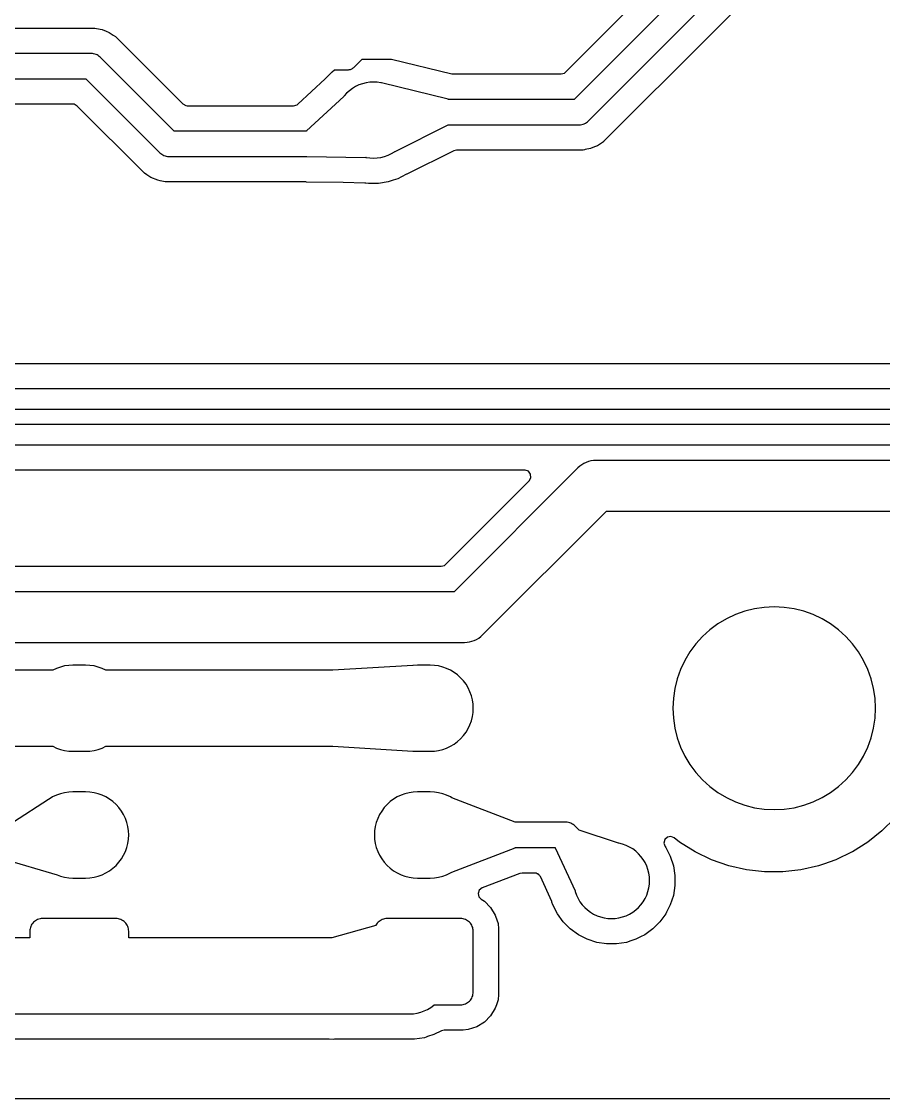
# Model space of a CAD drawing. Header units: metres. Extents: x 0.3 to 99.7, y 0.3 to 59.7.
# Drawn here: x 41.56 to 58.57, y 0.3 to 21.55 of the extents above; entities that cross this region are included whole.
import ezdxf

# ---------------------------------------------------------------- set-up
doc = ezdxf.new("R2010")
doc.units = ezdxf.units.M

msp = doc.modelspace()

# ---------------------------------------------------------------- linework, layer by layer
for points in [[(41.01, 21.421), (43.004, 21.421), (43.004, 21.421), (43.004, 21.421), (43.004, 21.421), (43.004, 21.421), (43.004, 21.421), (43.033, 21.415), (43.033, 21.415), (43.033, 21.415), (43.033, 21.415), (43.033, 21.415), (43.033, 21.415), (43.033, 21.415), (43.033, 21.415), (43.033, 21.415), (43.033, 21.415), (43.033, 21.415), (43.033, 21.415), (43.033, 21.415), (43.033, 21.415), (43.033, 21.415), (43.033, 21.415), (43.033, 21.415), (43.033, 21.415), (43.033, 21.415), (43.033, 21.415), (43.033, 21.415), (43.033, 21.415), (43.033, 21.415), (43.033, 21.415), (43.033, 21.415), (43.033, 21.415), (43.033, 21.415), (43.033, 21.415), (43.033, 21.415), (43.033, 21.415), (43.033, 21.415), (43.033, 21.415), (43.033, 21.415), (43.033, 21.415), (43.033, 21.415), (43.033, 21.415), (43.033, 21.415), (43.033, 21.415), (43.033, 21.415), (43.033, 21.415), (43.033, 21.415), (43.033, 21.415), (43.033, 21.415), (43.033, 21.415), (43.033, 21.415), (43.033, 21.415), (43.033, 21.415), (43.149, 21.392), (43.149, 21.392), (43.149, 21.392), (43.149, 21.392), (43.149, 21.392), (43.149, 21.392), (43.149, 21.392), (43.149, 21.392), (43.229, 21.359), (43.229, 21.359), (43.229, 21.359), (43.229, 21.359), (43.229, 21.359), (43.229, 21.359), (43.229, 21.359), (43.229, 21.359), (43.229, 21.359), (43.229, 21.359), (43.229, 21.359), (43.229, 21.359), (43.229, 21.359), (43.229, 21.359), (43.229, 21.359), (43.229, 21.359), (43.229, 21.359), (43.229, 21.359), (43.229, 21.359), (43.229, 21.359), (43.229, 21.359), (43.229, 21.359), (43.229, 21.359), (43.229, 21.359), (43.229, 21.359), (43.229, 21.359), (43.229, 21.359), (43.229, 21.359), (43.229, 21.359), (43.229, 21.359), (43.229, 21.359), (43.229, 21.359), (43.229, 21.359), (43.229, 21.359), (43.229, 21.359), (43.229, 21.359), (43.229, 21.359), (43.229, 21.359), (43.229, 21.359), (43.229, 21.359), (43.229, 21.359), (43.229, 21.359), (43.229, 21.359), (43.229, 21.359), (43.285, 21.335), (43.285, 21.335), (43.285, 21.335), (43.285, 21.335), (43.285, 21.335), (43.285, 21.335), (43.325, 21.309), (43.361, 21.284), (43.408, 21.253), (43.408, 21.253), (43.408, 21.253), (43.408, 21.253), (43.408, 21.253), (43.408, 21.253), (43.408, 21.253), (44.736, 19.925), (44.798, 19.892), (44.824, 19.889), (46.925, 19.889), (46.992, 19.908), (47.01, 19.922), (47.549, 20.422), (47.553, 20.426), (47.686, 20.559), (47.686, 20.559), (47.686, 20.559), (47.686, 20.559), (47.686, 20.559), (47.686, 20.559), (47.734, 20.594), (47.734, 20.594), (47.734, 20.594), (47.734, 20.594), (47.734, 20.594), (47.734, 20.594), (47.734, 20.594), (47.734, 20.594), (47.734, 20.594), (47.734, 20.594), (47.734, 20.594), (47.734, 20.594), (47.734, 20.594), (47.734, 20.594), (47.734, 20.594), (47.734, 20.594), (47.734, 20.594), (47.734, 20.594), (47.734, 20.594), (47.734, 20.594), (47.734, 20.594), (47.734, 20.594), (47.734, 20.594), (47.734, 20.594), (47.734, 20.594), (47.734, 20.594), (47.734, 20.594), (47.734, 20.594), (47.734, 20.594), (47.734, 20.594), (47.734, 20.594), (47.734, 20.594), (47.734, 20.594), (47.734, 20.594), (47.734, 20.594), (47.734, 20.594), (47.734, 20.594), (47.734, 20.594), (47.734, 20.594), (47.734, 20.594), (47.734, 20.594), (47.734, 20.594), (47.734, 20.594), (47.734, 20.594), (47.734, 20.594), (47.734, 20.594), (47.734, 20.594), (47.738, 20.597), (47.742, 20.6), (47.742, 20.6), (47.742, 20.6), (47.742, 20.6), (47.742, 20.6), (47.742, 20.6), (47.742, 20.6), (47.742, 20.6), (47.742, 20.6), (47.742, 20.6), (47.742, 20.6), (47.742, 20.6), (47.742, 20.6), (47.742, 20.6), (47.742, 20.6), (47.742, 20.6), (48.005, 20.6), (48.02, 20.601), (48.034, 20.603), (48.049, 20.606), (48.063, 20.611), (48.076, 20.618), (48.089, 20.625), (48.1, 20.634), (48.111, 20.644), (48.277, 20.81), (48.277, 20.81), (48.277, 20.81), (48.277, 20.81), (48.277, 20.81), (48.277, 20.81), (48.277, 20.81), (48.277, 20.81), (48.277, 20.81), (48.277, 20.81), (48.277, 20.81), (48.277, 20.81), (48.277, 20.81), (48.277, 20.81), (48.277, 20.81), (48.277, 20.81), (48.277, 20.81), (48.277, 20.81), (48.857, 20.81), (48.857, 20.81), (48.857, 20.81), (48.857, 20.81), (48.857, 20.81), (48.857, 20.81), (50.048, 20.518), (50.078, 20.515), (52.202, 20.515), (52.269, 20.534), (52.29, 20.551), (56.496, 24.758)], [(56.823, 24.377), (52.461, 20.014), (52.461, 20.014), (52.461, 20.014), (52.461, 20.014), (52.461, 20.014), (52.461, 20.014), (52.461, 20.014), (52.461, 20.014), (52.461, 20.014), (52.461, 20.014), (52.461, 20.014), (52.461, 20.014), (52.461, 20.014), (52.461, 20.014), (52.461, 20.014), (52.461, 20.014), (52.461, 20.014), (52.461, 20.014), (49.976, 20.014), (49.976, 20.014), (49.976, 20.014), (49.976, 20.014), (49.976, 20.014), (49.976, 20.014), (49.976, 20.014), (49.976, 20.014), (49.976, 20.014), (49.976, 20.014), (49.976, 20.014), (49.976, 20.014), (49.972, 20.016), (48.659, 20.338), (48.659, 20.338), (48.659, 20.338), (48.659, 20.338), (48.659, 20.338), (48.659, 20.338), (48.659, 20.338), (48.659, 20.338), (48.659, 20.338), (48.659, 20.338), (48.659, 20.338), (48.647, 20.341), (48.574, 20.352), (48.501, 20.355), (48.427, 20.352), (48.355, 20.341), (48.283, 20.323), (48.214, 20.298), (48.147, 20.267), (48.084, 20.229), (48.025, 20.185), (47.971, 20.136), (47.921, 20.081), (47.913, 20.07), (47.913, 20.07), (47.913, 20.07), (47.913, 20.07), (47.913, 20.07), (47.913, 20.07), (47.181, 19.392), (47.18, 19.388), (47.18, 19.388), (47.18, 19.388), (47.18, 19.388), (47.18, 19.388), (47.18, 19.388), (47.18, 19.388), (47.18, 19.388), (47.18, 19.388), (47.18, 19.388), (47.18, 19.388), (47.18, 19.388), (47.18, 19.388), (47.18, 19.388), (47.18, 19.388), (47.18, 19.388), (47.18, 19.388), (47.18, 19.388), (47.18, 19.388), (47.18, 19.388), (47.18, 19.388), (47.18, 19.388), (47.18, 19.388), (47.18, 19.388), (47.18, 19.388), (47.18, 19.388), (44.565, 19.388), (44.565, 19.388), (44.565, 19.388), (44.565, 19.388), (44.565, 19.388), (44.565, 19.388), (44.565, 19.388), (44.565, 19.388), (44.565, 19.388), (44.565, 19.388), (44.565, 19.388), (44.565, 19.388), (44.565, 19.388), (44.565, 19.388), (44.565, 19.388), (44.565, 19.388), (44.565, 19.388), (44.565, 19.388), (43.107, 20.847), (43.089, 20.863), (43.069, 20.878), (43.048, 20.891), (43.026, 20.901), (43.003, 20.909), (42.979, 20.915), (42.955, 20.919), (42.93, 20.92), (40.882, 20.92)], [(40.881, 20.42), (42.826, 20.42), (42.826, 20.42), (42.826, 20.42), (42.826, 20.42), (42.826, 20.42), (42.826, 20.42), (42.826, 20.42), (42.826, 20.42), (42.826, 20.42), (42.826, 20.42), (42.826, 20.42), (42.826, 20.42), (42.826, 20.42), (42.826, 20.42), (42.826, 20.42), (42.826, 20.42), (42.826, 20.42), (42.826, 20.42), (44.285, 18.961), (44.303, 18.945), (44.323, 18.93), (44.344, 18.918), (44.366, 18.907), (44.389, 18.899), (44.413, 18.893), (44.437, 18.889), (44.462, 18.888), (47.189, 18.888), (47.189, 18.888), (47.189, 18.888), (47.189, 18.888), (47.189, 18.888), (47.189, 18.888), (47.189, 18.888), (47.189, 18.888), (47.189, 18.888), (47.189, 18.888), (47.189, 18.888), (48.345, 18.87), (48.348, 18.871), (48.348, 18.871), (48.348, 18.871), (48.348, 18.871), (48.348, 18.871), (48.348, 18.871), (48.348, 18.871), (48.348, 18.871), (48.348, 18.871), (48.348, 18.871), (48.348, 18.871), (48.348, 18.871), (48.348, 18.871), (48.348, 18.871), (48.355, 18.87), (48.427, 18.859), (48.501, 18.855), (48.574, 18.859), (48.647, 18.87), (48.719, 18.887), (48.788, 18.912), (48.854, 18.944), (48.918, 18.982), (48.923, 18.986), (48.923, 18.986), (48.923, 18.986), (48.923, 18.986), (48.923, 18.986), (48.923, 18.986), (48.923, 18.986), (48.923, 18.986), (48.923, 18.986), (48.923, 18.986), (48.923, 18.986), (48.923, 18.986), (48.927, 18.986), (49.975, 19.511), (49.977, 19.514), (49.977, 19.514), (49.977, 19.514), (49.977, 19.514), (49.977, 19.514), (49.977, 19.514), (49.977, 19.514), (49.977, 19.514), (49.977, 19.514), (49.977, 19.514), (49.977, 19.514), (49.977, 19.514), (49.977, 19.514), (49.977, 19.514), (49.977, 19.514), (49.977, 19.514), (49.977, 19.514), (49.977, 19.514), (49.977, 19.514), (49.977, 19.514), (52.564, 19.514), (52.589, 19.515), (52.613, 19.519), (52.637, 19.525), (52.66, 19.533), (52.682, 19.544), (52.703, 19.556), (52.723, 19.571), (52.741, 19.587), (57.104, 23.95)], [(57.275, 23.413), (53.043, 19.181), (53.043, 19.181), (53.043, 19.181), (53.043, 19.181), (53.043, 19.181), (53.043, 19.181), (53.043, 19.181), (53.043, 19.181), (53.043, 19.181), (53.043, 19.181), (53.043, 19.181), (53.043, 19.181), (53.043, 19.181), (53.039, 19.179), (52.92, 19.099), (52.92, 19.099), (52.92, 19.099), (52.92, 19.099), (52.92, 19.099), (52.92, 19.099), (52.863, 19.076), (52.783, 19.043), (52.783, 19.043), (52.783, 19.043), (52.783, 19.043), (52.783, 19.043), (52.783, 19.043), (52.681, 19.022), (52.663, 19.019), (52.638, 19.014), (52.638, 19.014), (52.638, 19.014), (52.638, 19.014), (52.638, 19.014), (52.638, 19.014), (50.14, 19.014), (50.084, 19.001), (49.162, 18.539), (49.16, 18.538), (49.16, 18.538), (49.16, 18.538), (49.16, 18.538), (49.156, 18.536), (49.156, 18.536), (49.156, 18.536), (49.156, 18.536), (49.156, 18.536), (49.156, 18.536), (49.156, 18.536), (49.054, 18.484), (48.981, 18.446), (48.981, 18.446), (48.981, 18.446), (48.981, 18.446), (48.981, 18.446), (48.981, 18.446), (48.981, 18.446), (48.981, 18.446), (48.981, 18.446), (48.981, 18.446), (48.981, 18.446), (48.981, 18.446), (48.981, 18.446), (48.981, 18.446), (48.981, 18.446), (48.981, 18.446), (48.981, 18.446), (48.981, 18.446), (48.981, 18.446), (48.981, 18.446), (48.981, 18.446), (48.889, 18.417), (48.794, 18.385), (48.794, 18.385), (48.794, 18.385), (48.794, 18.385), (48.794, 18.385), (48.794, 18.385), (48.599, 18.355), (48.599, 18.355), (48.599, 18.355), (48.599, 18.355), (48.599, 18.355), (48.599, 18.355), (48.402, 18.355), (48.402, 18.355), (48.402, 18.355), (48.402, 18.355), (48.402, 18.355), (48.402, 18.355), (48.351, 18.363), (48.333, 18.364), (47.9, 18.371), (47.181, 18.383), (47.181, 18.383), (47.181, 18.383), (47.181, 18.383), (47.181, 18.383), (47.181, 18.383), (47.181, 18.383), (47.181, 18.383), (47.181, 18.383), (47.163, 18.384), (47.131, 18.386), (47.131, 18.386), (47.131, 18.386), (47.131, 18.386), (47.131, 18.386), (47.131, 18.386), (47.131, 18.386), (47.131, 18.386), (47.131, 18.386), (47.13, 18.386), (47.11, 18.388), (44.388, 18.388), (44.388, 18.388), (44.388, 18.388), (44.388, 18.388), (44.388, 18.388), (44.388, 18.388), (44.29, 18.407), (44.243, 18.417), (44.243, 18.417), (44.243, 18.417), (44.243, 18.417), (44.243, 18.417), (44.243, 18.417), (44.106, 18.473), (44.106, 18.473), (44.106, 18.473), (44.106, 18.473), (44.106, 18.473), (44.106, 18.473), (44.029, 18.525), (43.983, 18.555), (43.983, 18.555), (43.983, 18.555), (43.983, 18.555), (43.983, 18.555), (43.983, 18.555), (42.655, 19.883), (42.594, 19.917), (42.568, 19.919), (41.341, 19.919)], [(31.546, 14.801), (70.558, 14.801)], [(70.817, 14.3), (31.14, 14.3)], [(31.057, 13.9), (70.9, 13.9)], [(71.217, 13.6), (34.996, 13.6)], [(35.078, 13.2), (71.3, 13.2)], [(68.6, 12.89), (52.89, 12.89), (52.841, 12.888), (52.792, 12.881), (52.745, 12.869), (52.699, 12.852), (52.654, 12.831), (52.612, 12.806), (52.573, 12.777), (52.536, 12.744), (50.093, 10.3), (50.093, 10.3), (50.093, 10.3), (50.093, 10.3), (50.093, 10.3), (50.093, 10.3), (50.093, 10.3), (50.093, 10.3), (50.093, 10.3), (50.093, 10.3), (50.093, 10.3), (50.093, 10.3), (50.093, 10.3), (50.093, 10.3), (50.093, 10.3), (50.093, 10.3), (50.093, 10.3), (50.093, 10.3), (17.758, 10.3)], [(36.483, 10.801), (49.834, 10.801), (49.901, 10.82), (49.922, 10.837), (51.573, 12.488), (51.606, 12.549), (51.601, 12.619), (51.56, 12.675), (51.494, 12.699), (51.485, 12.699), (35.356, 12.699)], [(17.55, 9.3), (50.3, 9.3), (50.349, 9.302), (50.398, 9.309), (50.445, 9.321), (50.491, 9.338), (50.536, 9.359), (50.578, 9.384), (50.617, 9.413), (50.654, 9.446), (53.097, 11.89), (53.097, 11.89), (53.097, 11.89), (53.097, 11.89), (53.097, 11.89), (53.097, 11.89), (53.097, 11.89), (53.097, 11.89), (53.097, 11.89), (53.097, 11.89), (53.097, 11.89), (53.097, 11.89), (53.097, 11.89), (53.097, 11.89), (53.097, 11.89), (53.097, 11.89), (53.097, 11.89), (53.097, 11.89), (67.382, 11.89)], [(54.41, 8), (54.42, 7.804), (54.448, 7.61), (54.496, 7.419), (54.562, 7.235), (54.646, 7.057), (54.747, 6.889), (54.864, 6.731), (54.996, 6.586), (55.141, 6.454), (55.299, 6.337), (55.467, 6.236), (55.645, 6.152), (55.829, 6.086), (56.02, 6.038), (56.214, 6.01), (56.41, 6), (56.606, 6.01), (56.8, 6.038), (56.991, 6.086), (57.175, 6.152), (57.353, 6.236), (57.521, 6.337), (57.679, 6.454), (57.824, 6.586), (57.956, 6.731), (58.073, 6.889), (58.174, 7.057), (58.258, 7.235), (58.324, 7.419), (58.372, 7.61), (58.4, 7.804), (58.41, 8), (58.4, 8.196), (58.372, 8.39), (58.324, 8.581), (58.258, 8.765), (58.174, 8.943), (58.073, 9.111), (57.956, 9.269), (57.824, 9.414), (57.679, 9.546), (57.521, 9.663), (57.353, 9.764), (57.175, 9.848), (56.991, 9.914), (56.8, 9.962), (56.606, 9.99), (56.41, 10), (56.214, 9.99), (56.02, 9.962), (55.829, 9.914), (55.645, 9.848), (55.467, 9.764), (55.299, 9.663), (55.141, 9.546), (54.996, 9.414), (54.864, 9.269), (54.747, 9.111), (54.646, 8.943), (54.562, 8.765), (54.496, 8.581), (54.448, 8.39), (54.42, 8.196), (54.41, 8)], [(49.62, 7.15), (49.703, 7.154), (49.786, 7.166), (49.867, 7.187), (49.945, 7.215), (50.021, 7.25), (50.092, 7.293), (50.159, 7.343), (50.221, 7.399), (50.277, 7.461), (50.327, 7.528), (50.37, 7.599), (50.405, 7.675), (50.433, 7.753), (50.454, 7.834), (50.466, 7.917), (50.47, 8), (50.466, 8.083), (50.454, 8.166), (50.433, 8.247), (50.405, 8.325), (50.37, 8.401), (50.327, 8.472), (50.277, 8.539), (50.221, 8.601), (50.159, 8.657), (50.092, 8.707), (50.021, 8.75), (49.945, 8.785), (49.867, 8.813), (49.786, 8.834), (49.703, 8.846), (49.62, 8.85), (49.37, 8.85), (49.287, 8.846), (49.277, 8.844), (49.277, 8.844), (49.277, 8.844), (49.277, 8.844), (47.697, 8.751), (47.697, 8.75), (47.697, 8.75), (47.697, 8.75), (47.697, 8.75), (47.697, 8.75), (47.697, 8.75), (47.697, 8.75), (47.697, 8.75), (47.697, 8.75), (47.697, 8.75), (47.697, 8.75), (47.697, 8.75), (43.219, 8.75), (43.219, 8.75), (43.219, 8.75), (43.219, 8.75), (43.219, 8.75), (43.219, 8.75), (43.219, 8.75), (43.219, 8.75), (43.219, 8.75), (43.219, 8.75), (43.145, 8.785), (43.067, 8.813), (42.986, 8.834), (42.903, 8.846), (42.82, 8.85), (42.57, 8.85), (42.487, 8.846), (42.404, 8.834), (42.323, 8.813), (42.245, 8.785), (42.171, 8.75), (42.171, 8.75), (42.171, 8.75), (42.171, 8.75), (42.171, 8.75), (42.171, 8.75), (42.171, 8.75), (42.171, 8.75), (42.171, 8.75), (42.171, 8.75), (35.123, 8.75)], [(35.123, 7.25), (42.171, 7.25), (42.171, 7.25), (42.171, 7.25), (42.171, 7.25), (42.171, 7.25), (42.171, 7.25), (42.171, 7.25), (42.171, 7.25), (42.171, 7.25), (42.171, 7.25), (42.245, 7.215), (42.323, 7.187), (42.404, 7.166), (42.487, 7.154), (42.57, 7.15), (42.82, 7.15), (42.903, 7.154), (42.986, 7.166), (43.067, 7.187), (43.145, 7.215), (43.219, 7.25), (43.219, 7.25), (43.219, 7.25), (43.219, 7.25), (43.219, 7.25), (43.219, 7.25), (43.219, 7.25), (43.219, 7.25), (43.219, 7.25), (43.219, 7.25), (47.697, 7.25), (47.697, 7.25), (47.697, 7.25), (47.697, 7.25), (47.697, 7.25), (47.697, 7.25), (47.697, 7.25), (47.697, 7.25), (47.697, 7.25), (47.697, 7.25), (47.697, 7.249), (49.277, 7.156), (49.277, 7.156), (49.277, 7.156), (49.277, 7.156), (49.287, 7.154), (49.37, 7.15), (49.62, 7.15)], [(42.82, 4.65), (42.903, 4.654), (42.986, 4.666), (43.067, 4.687), (43.145, 4.715), (43.221, 4.75), (43.292, 4.793), (43.359, 4.843), (43.421, 4.899), (43.477, 4.961), (43.527, 5.028), (43.57, 5.099), (43.605, 5.175), (43.633, 5.253), (43.654, 5.334), (43.666, 5.417), (43.67, 5.5), (43.666, 5.583), (43.654, 5.666), (43.633, 5.747), (43.605, 5.825), (43.57, 5.901), (43.527, 5.972), (43.477, 6.039), (43.421, 6.101), (43.359, 6.157), (43.292, 6.207), (43.221, 6.25), (43.145, 6.285), (43.067, 6.313), (42.986, 6.334), (42.903, 6.346), (42.82, 6.35), (42.57, 6.35), (42.487, 6.346), (42.404, 6.334), (42.323, 6.313), (42.245, 6.285), (42.169, 6.25), (42.098, 6.207), (42.091, 6.202), (42.091, 6.202), (42.091, 6.202), (42.091, 6.202), (42.091, 6.202), (42.091, 6.202), (42.091, 6.202), (42.091, 6.202), (42.091, 6.202), (42.091, 6.202), (42.089, 6.201), (41.394, 5.75)], [(53.339, 5.337), (53.339, 5.337), (53.339, 5.337), (53.339, 5.337), (53.339, 5.337), (53.339, 5.337), (53.339, 5.337), (53.339, 5.337), (53.339, 5.337), (53.339, 5.337), (53.339, 5.337), (53.339, 5.337), (53.336, 5.339), (52.559, 5.595), (52.559, 5.595), (52.559, 5.595), (52.559, 5.595), (52.559, 5.595), (52.559, 5.595), (52.559, 5.595), (52.559, 5.595), (52.559, 5.595), (52.559, 5.595), (52.559, 5.595), (52.559, 5.595), (52.477, 5.677), (52.459, 5.693), (52.439, 5.708), (52.418, 5.721), (52.396, 5.731), (52.373, 5.739), (52.349, 5.745), (52.325, 5.749), (52.3, 5.75), (51.3, 5.75), (51.3, 5.75), (51.3, 5.75), (51.3, 5.75), (51.3, 5.75), (51.3, 5.75), (51.3, 5.75), (51.3, 5.75), (51.3, 5.75), (51.3, 5.75), (51.3, 5.75), (51.3, 5.75), (51.3, 5.75), (51.3, 5.75), (51.3, 5.75), (51.3, 5.75), (51.3, 5.75), (51.3, 5.75), (51.3, 5.75), (51.3, 5.75), (51.3, 5.75), (51.3, 5.75), (51.3, 5.75), (51.3, 5.75), (51.3, 5.75), (51.3, 5.75), (51.3, 5.75), (51.296, 5.753), (50.05, 6.232), (50.05, 6.232), (50.05, 6.232), (50.05, 6.232), (50.05, 6.232), (50.05, 6.232), (50.021, 6.25), (49.945, 6.285), (49.867, 6.313), (49.786, 6.334), (49.703, 6.346), (49.62, 6.35), (49.37, 6.35), (49.287, 6.346), (49.204, 6.334), (49.123, 6.313), (49.045, 6.285), (48.969, 6.25), (48.898, 6.207), (48.831, 6.157), (48.769, 6.101), (48.713, 6.039), (48.663, 5.972), (48.62, 5.901), (48.585, 5.825), (48.557, 5.747), (48.536, 5.666), (48.524, 5.583), (48.52, 5.5), (48.524, 5.417), (48.536, 5.334), (48.557, 5.253), (48.585, 5.175), (48.62, 5.099), (48.663, 5.028), (48.713, 4.961), (48.769, 4.899), (48.831, 4.843), (48.898, 4.793), (48.969, 4.75), (49.045, 4.715), (49.123, 4.687), (49.204, 4.666), (49.287, 4.654), (49.37, 4.65), (49.62, 4.65), (49.703, 4.654), (49.786, 4.666), (49.867, 4.687), (49.945, 4.715), (50.021, 4.75), (50.05, 4.768), (50.05, 4.768), (50.05, 4.768), (50.05, 4.768), (50.05, 4.768), (50.05, 4.768), (51.296, 5.247), (51.299, 5.25), (51.299, 5.25), (51.299, 5.25), (51.299, 5.25), (51.299, 5.25), (51.299, 5.25), (51.299, 5.25), (51.299, 5.25), (51.299, 5.25), (51.299, 5.25), (51.299, 5.25), (51.299, 5.25), (51.299, 5.25), (51.299, 5.25), (51.299, 5.25), (51.299, 5.25), (51.299, 5.25), (51.299, 5.25), (52.088, 5.25), (52.088, 5.25), (52.088, 5.25), (52.088, 5.25), (52.088, 5.25), (52.088, 5.25), (52.088, 5.25), (52.088, 5.25), (52.088, 5.25), (52.088, 5.25), (52.088, 5.25), (52.088, 5.25), (52.088, 5.25), (52.088, 5.25), (52.088, 5.25), (52.088, 5.25), (52.088, 5.25), (52.088, 5.25), (52.088, 5.25), (52.088, 5.25), (52.088, 5.25), (52.088, 5.25), (52.088, 5.25), (52.088, 5.25), (52.088, 5.25), (52.088, 5.25), (52.088, 5.25), (52.088, 5.25), (52.088, 5.25), (52.088, 5.25), (52.088, 5.248), (52.479, 4.396), (52.479, 4.396), (52.479, 4.396), (52.479, 4.396), (52.479, 4.396), (52.479, 4.396), (52.482, 4.382), (52.507, 4.313), (52.539, 4.246), (52.576, 4.183), (52.62, 4.124), (52.67, 4.07), (52.724, 4.02), (52.783, 3.976), (52.846, 3.939), (52.913, 3.907), (52.982, 3.882), (53.054, 3.864), (53.126, 3.854), (53.2, 3.85), (53.274, 3.854), (53.346, 3.864), (53.418, 3.882), (53.487, 3.907), (53.554, 3.939), (53.617, 3.976), (53.676, 4.02), (53.73, 4.07), (53.78, 4.124), (53.824, 4.183), (53.861, 4.246), (53.893, 4.313), (53.918, 4.382), (53.936, 4.454), (53.946, 4.526), (53.95, 4.6), (53.946, 4.674), (53.936, 4.746), (53.918, 4.818), (53.893, 4.887), (53.861, 4.954), (53.824, 5.017), (53.78, 5.076), (53.73, 5.13), (53.676, 5.18), (53.617, 5.224), (53.554, 5.261), (53.487, 5.293), (53.418, 5.318), (53.346, 5.336), (53.339, 5.337)], [(58.79, 5.834), (58.535, 5.58), (58.535, 5.58), (58.535, 5.58), (58.535, 5.58), (58.254, 5.355), (58.254, 5.355), (58.254, 5.355), (58.254, 5.355), (58.254, 5.355), (58.254, 5.355), (58.254, 5.355), (58.254, 5.355), (58.254, 5.355), (58.254, 5.355), (58.254, 5.355), (58.254, 5.355), (58.254, 5.355), (58.254, 5.355), (58.254, 5.355), (58.254, 5.355), (58.254, 5.355), (57.953, 5.166), (57.95, 5.164), (57.95, 5.164), (57.95, 5.164), (57.95, 5.164), (57.626, 5.008), (57.626, 5.008), (57.626, 5.008), (57.626, 5.008), (57.626, 5.008), (57.626, 5.008), (57.626, 5.008), (57.626, 5.008), (57.626, 5.008), (57.626, 5.008), (57.626, 5.008), (57.626, 5.008), (57.626, 5.008), (57.384, 4.924), (57.286, 4.889), (57.286, 4.889), (57.286, 4.889), (57.286, 4.889), (57.286, 4.889), (57.286, 4.889), (57.286, 4.889), (57.286, 4.889), (56.936, 4.809), (56.936, 4.809), (56.936, 4.809), (56.936, 4.809), (56.579, 4.769), (56.579, 4.769), (56.579, 4.769), (56.579, 4.769), (56.579, 4.769), (56.579, 4.769), (56.579, 4.769), (56.579, 4.769), (56.579, 4.769), (56.579, 4.769), (56.579, 4.769), (56.579, 4.769), (56.579, 4.769), (56.579, 4.769), (56.579, 4.769), (56.579, 4.769), (56.579, 4.769), (56.579, 4.769), (56.579, 4.769), (56.219, 4.769), (56.219, 4.769), (56.219, 4.769), (56.219, 4.769), (56.219, 4.769), (56.219, 4.769), (56.219, 4.769), (56.219, 4.769), (56.219, 4.769), (56.219, 4.769), (56.219, 4.769), (56.219, 4.769), (56.219, 4.769), (56.219, 4.769), (56.219, 4.769), (56.219, 4.769), (56.219, 4.769), (56.219, 4.769), (56.219, 4.769), (56.219, 4.769), (56.219, 4.769), (56.219, 4.769), (56.219, 4.769), (56.219, 4.769), (56.219, 4.769), (56.219, 4.769), (56.219, 4.769), (56.219, 4.769), (56.219, 4.769), (56.219, 4.769), (56.219, 4.769), (56.219, 4.769), (56.219, 4.769), (56.219, 4.769), (56.219, 4.769), (55.862, 4.809), (55.862, 4.809), (55.862, 4.809), (55.862, 4.809), (55.511, 4.889), (55.511, 4.889), (55.511, 4.889), (55.511, 4.889), (55.172, 5.008), (55.172, 5.008), (55.172, 5.008), (55.172, 5.008), (55.172, 5.008), (55.172, 5.008), (55.172, 5.008), (55.172, 5.008), (55.172, 5.008), (54.848, 5.164), (54.848, 5.164), (54.848, 5.164), (54.848, 5.164), (54.848, 5.164), (54.848, 5.164), (54.848, 5.164), (54.848, 5.164), (54.848, 5.164), (54.848, 5.164), (54.848, 5.164), (54.848, 5.164), (54.848, 5.164), (54.848, 5.164), (54.848, 5.164), (54.848, 5.164), (54.848, 5.164), (54.848, 5.164), (54.848, 5.164), (54.848, 5.164), (54.848, 5.164), (54.848, 5.164), (54.848, 5.164), (54.848, 5.164), (54.848, 5.164), (54.848, 5.164), (54.848, 5.164), (54.848, 5.164), (54.848, 5.164), (54.848, 5.164), (54.848, 5.164), (54.543, 5.355), (54.543, 5.355), (54.543, 5.355), (54.543, 5.355), (54.435, 5.442), (54.371, 5.468), (54.302, 5.455), (54.251, 5.407), (54.234, 5.34), (54.256, 5.273), (54.258, 5.272), (54.27, 5.255), (54.27, 5.255), (54.27, 5.255), (54.27, 5.255), (54.27, 5.255), (54.27, 5.255), (54.359, 5.08), (54.359, 5.08), (54.359, 5.08), (54.359, 5.08), (54.359, 5.08), (54.359, 5.08), (54.42, 4.893), (54.42, 4.893), (54.42, 4.893), (54.42, 4.893), (54.42, 4.893), (54.42, 4.893), (54.451, 4.698), (54.451, 4.698), (54.451, 4.698), (54.451, 4.698), (54.451, 4.698), (54.451, 4.698), (54.451, 4.502), (54.451, 4.502), (54.451, 4.502), (54.451, 4.502), (54.451, 4.502), (54.451, 4.502), (54.42, 4.307), (54.42, 4.307), (54.42, 4.307), (54.42, 4.307), (54.42, 4.307), (54.42, 4.307), (54.359, 4.12), (54.359, 4.12), (54.359, 4.12), (54.359, 4.12), (54.359, 4.12), (54.359, 4.12), (54.285, 3.975), (54.27, 3.945), (54.27, 3.945), (54.27, 3.945), (54.27, 3.945), (54.27, 3.945), (54.27, 3.945), (54.154, 3.785), (54.154, 3.785), (54.154, 3.785), (54.154, 3.785), (54.154, 3.785), (54.154, 3.785), (54.015, 3.646), (54.015, 3.646), (54.015, 3.646), (54.015, 3.646), (54.015, 3.646), (54.015, 3.646), (53.855, 3.53), (53.855, 3.53), (53.855, 3.53), (53.855, 3.53), (53.855, 3.53), (53.855, 3.53), (53.773, 3.488), (53.68, 3.441), (53.68, 3.441), (53.68, 3.441), (53.68, 3.441), (53.68, 3.441), (53.68, 3.441), (53.68, 3.441), (53.68, 3.441), (53.68, 3.441), (53.68, 3.441), (53.68, 3.441), (53.68, 3.441), (53.68, 3.441), (53.68, 3.441), (53.68, 3.441), (53.68, 3.441), (53.68, 3.441), (53.68, 3.441), (53.68, 3.441), (53.68, 3.441), (53.68, 3.441), (53.58, 3.409), (53.493, 3.38), (53.493, 3.38), (53.493, 3.38), (53.493, 3.38), (53.493, 3.38), (53.493, 3.38), (53.298, 3.349), (53.298, 3.349), (53.298, 3.349), (53.298, 3.349), (53.298, 3.349), (53.298, 3.349), (53.102, 3.349), (53.102, 3.349), (53.102, 3.349), (53.102, 3.349), (53.102, 3.349), (53.102, 3.349), (52.907, 3.38), (52.907, 3.38), (52.907, 3.38), (52.907, 3.38), (52.907, 3.38), (52.907, 3.38), (52.72, 3.441), (52.72, 3.441), (52.72, 3.441), (52.72, 3.441), (52.72, 3.441), (52.72, 3.441), (52.545, 3.53), (52.545, 3.53), (52.545, 3.53), (52.545, 3.53), (52.545, 3.53), (52.545, 3.53), (52.385, 3.646), (52.385, 3.646), (52.385, 3.646), (52.385, 3.646), (52.385, 3.646), (52.385, 3.646), (52.246, 3.785), (52.246, 3.785), (52.246, 3.785), (52.246, 3.785), (52.246, 3.785), (52.246, 3.785), (52.13, 3.945), (52.13, 3.945), (52.13, 3.945), (52.13, 3.945), (52.13, 3.945), (52.13, 3.945), (52.041, 4.12), (52.041, 4.12), (52.041, 4.12), (52.041, 4.12), (52.041, 4.12), (52.041, 4.12), (52.023, 4.175), (52.018, 4.188), (51.794, 4.677), (51.782, 4.691), (51.782, 4.691), (51.782, 4.691), (51.782, 4.691), (51.782, 4.691), (51.782, 4.691), (51.782, 4.691), (51.782, 4.691), (51.775, 4.707), (51.76, 4.716), (51.76, 4.716), (51.76, 4.716), (51.76, 4.716), (51.76, 4.716), (51.76, 4.716), (51.76, 4.716), (51.76, 4.716), (51.748, 4.73), (51.731, 4.735), (51.731, 4.735), (51.731, 4.735), (51.731, 4.735), (51.731, 4.735), (51.731, 4.735), (51.731, 4.735), (51.731, 4.735), (51.716, 4.744), (51.681, 4.749), (51.433, 4.749), (51.389, 4.741), (50.643, 4.455), (50.588, 4.412), (50.564, 4.346), (50.58, 4.278), (50.623, 4.233), (50.689, 4.193), (50.689, 4.193), (50.689, 4.193), (50.689, 4.193), (50.689, 4.193), (50.689, 4.193), (50.813, 4.069), (50.813, 4.069), (50.813, 4.069), (50.813, 4.069), (50.813, 4.069), (50.813, 4.069), (50.905, 3.919), (50.905, 3.919), (50.905, 3.919), (50.905, 3.919), (50.905, 3.919), (50.905, 3.919), (50.905, 3.919), (50.905, 3.919), (50.905, 3.919), (50.905, 3.919), (50.911, 3.9), (50.96, 3.753), (50.96, 3.753), (50.96, 3.753), (50.96, 3.753), (50.96, 3.753), (50.96, 3.753), (50.96, 3.753), (50.96, 3.753), (50.96, 3.753), (50.96, 3.753), (50.96, 3.753), (50.96, 3.753), (50.96, 3.753), (50.96, 3.753), (50.96, 3.753), (50.96, 3.753), (50.96, 3.753), (50.96, 3.753), (50.96, 3.753), (50.96, 3.753), (50.96, 3.753), (50.96, 3.753), (50.96, 3.753), (50.96, 3.753), (50.96, 3.753), (50.96, 3.753), (50.96, 3.753), (50.96, 3.753), (50.96, 3.753), (50.96, 3.753), (50.96, 3.753), (50.96, 3.753), (50.96, 3.753), (50.96, 3.753), (50.96, 3.753), (50.96, 3.753), (50.96, 3.753), (50.96, 3.753), (50.96, 3.753), (50.96, 3.753), (50.96, 3.753), (50.97, 3.65), (50.97, 3.65), (50.97, 3.65), (50.97, 3.65), (50.97, 2.35), (50.97, 2.35), (50.97, 2.35), (50.97, 2.35), (50.97, 2.35), (50.97, 2.35), (50.97, 2.35), (50.97, 2.35), (50.96, 2.247), (50.96, 2.247), (50.96, 2.247), (50.96, 2.247), (50.96, 2.247), (50.96, 2.247), (50.96, 2.247), (50.96, 2.247), (50.928, 2.15), (50.905, 2.081), (50.905, 2.081), (50.905, 2.081), (50.905, 2.081), (50.905, 2.081), (50.905, 2.081), (50.813, 1.931), (50.813, 1.931), (50.813, 1.931), (50.813, 1.931), (50.813, 1.931), (50.813, 1.931), (50.689, 1.807), (50.689, 1.807), (50.689, 1.807), (50.689, 1.807), (50.689, 1.807), (50.689, 1.807), (50.539, 1.715), (50.539, 1.715), (50.539, 1.715), (50.539, 1.715), (50.539, 1.715), (50.539, 1.715), (50.373, 1.66), (50.373, 1.66), (50.373, 1.66), (50.373, 1.66), (50.373, 1.66), (50.373, 1.66), (50.27, 1.649), (50.27, 1.649), (50.27, 1.649), (50.27, 1.649), (49.898, 1.649), (49.842, 1.636), (49.695, 1.561), (49.695, 1.561), (49.695, 1.561), (49.695, 1.561), (49.695, 1.561), (49.695, 1.561), (49.57, 1.521), (49.539, 1.51), (49.508, 1.5), (49.508, 1.5), (49.508, 1.5), (49.508, 1.5), (49.508, 1.5), (49.508, 1.5), (49.313, 1.469), (49.313, 1.469), (49.313, 1.469), (49.313, 1.469), (49.313, 1.469), (49.313, 1.469), (47.746, 1.469), (47.731, 1.468), (47.731, 1.468), (47.731, 1.468), (47.731, 1.468), (47.707, 1.466), (47.707, 1.466), (47.707, 1.466), (47.707, 1.466), (47.706, 1.466), (47.706, 1.466), (47.706, 1.466), (47.706, 1.466), (47.628, 1.469), (47.628, 1.469), (47.628, 1.469), (47.628, 1.469), (47.628, 1.469), (47.628, 1.469), (47.624, 1.469), (7.199, 1.469)], [(41.187, 5.03), (42.257, 4.71), (42.257, 4.71), (42.257, 4.71), (42.257, 4.71), (42.323, 4.687), (42.404, 4.666), (42.487, 4.654), (42.57, 4.65), (42.82, 4.65)], [(50.22, 2.15), (50.244, 2.151), (50.269, 2.155), (50.292, 2.161), (50.316, 2.169), (50.338, 2.18), (50.359, 2.192), (50.379, 2.207), (50.397, 2.223), (50.413, 2.241), (50.428, 2.261), (50.44, 2.282), (50.451, 2.304), (50.459, 2.327), (50.465, 2.351), (50.469, 2.375), (50.47, 2.4), (50.47, 3.6), (50.469, 3.625), (50.465, 3.649), (50.459, 3.673), (50.451, 3.696), (50.44, 3.718), (50.428, 3.739), (50.413, 3.759), (50.397, 3.777), (50.379, 3.793), (50.359, 3.808), (50.338, 3.82), (50.316, 3.831), (50.292, 3.839), (50.269, 3.845), (50.244, 3.849), (50.22, 3.85), (48.77, 3.85), (48.745, 3.849), (48.721, 3.845), (48.697, 3.839), (48.674, 3.831), (48.652, 3.82), (48.631, 3.808), (48.611, 3.793), (48.593, 3.777), (48.577, 3.759), (48.562, 3.739), (48.549, 3.718), (48.548, 3.714), (48.548, 3.714), (48.548, 3.714), (48.548, 3.714), (48.548, 3.714), (48.548, 3.714), (48.548, 3.714), (48.548, 3.714), (48.548, 3.714), (48.548, 3.714), (48.548, 3.714), (48.548, 3.714), (48.548, 3.714), (48.548, 3.714), (48.548, 3.714), (48.548, 3.714), (48.548, 3.714), (48.548, 3.714), (48.548, 3.714), (48.548, 3.714), (48.546, 3.714), (47.678, 3.472), (47.676, 3.47), (47.676, 3.47), (47.676, 3.47), (47.676, 3.47), (47.676, 3.47), (47.676, 3.47), (47.676, 3.47), (47.676, 3.47), (47.676, 3.47), (47.676, 3.47), (47.676, 3.47), (47.676, 3.47), (47.676, 3.47), (47.676, 3.47), (47.676, 3.47), (47.676, 3.47), (43.67, 3.47), (43.67, 3.47), (43.67, 3.47), (43.67, 3.47), (43.67, 3.47), (43.67, 3.47), (43.67, 3.47), (43.67, 3.47), (43.67, 3.47), (43.67, 3.47), (43.67, 3.47), (43.67, 3.47), (43.67, 3.47), (43.67, 3.47), (43.67, 3.47), (43.67, 3.47), (43.67, 3.47), (43.67, 3.47), (43.67, 3.47), (43.67, 3.47), (43.67, 3.47), (43.67, 3.47), (43.67, 3.47), (43.67, 3.47), (43.67, 3.47), (43.67, 3.47), (43.67, 3.47), (43.67, 3.47), (43.67, 3.47), (43.67, 3.47), (43.67, 3.47), (43.67, 3.47), (43.67, 3.47), (43.67, 3.47), (43.67, 3.6), (43.669, 3.625), (43.665, 3.649), (43.659, 3.673), (43.651, 3.696), (43.64, 3.718), (43.628, 3.739), (43.613, 3.759), (43.597, 3.777), (43.579, 3.793), (43.559, 3.808), (43.538, 3.82), (43.516, 3.831), (43.492, 3.839), (43.469, 3.845), (43.444, 3.849), (43.42, 3.85), (41.97, 3.85), (41.945, 3.849), (41.921, 3.845), (41.897, 3.839), (41.874, 3.831), (41.852, 3.82), (41.831, 3.808), (41.811, 3.793), (41.793, 3.777), (41.777, 3.759), (41.762, 3.739), (41.749, 3.718), (41.739, 3.696), (41.731, 3.673), (41.725, 3.649), (41.721, 3.625), (41.72, 3.6), (41.72, 3.47), (41.72, 3.47), (41.72, 3.47), (41.72, 3.47), (41.72, 3.47), (41.72, 3.47), (41.72, 3.47), (41.72, 3.47), (41.72, 3.47), (41.72, 3.47), (41.72, 3.47), (41.72, 3.47), (41.72, 3.47), (41.72, 3.47), (41.72, 3.47), (41.72, 3.47), (41.72, 3.47), (41.72, 3.47), (41.72, 3.47), (41.72, 3.47), (41.72, 3.47), (41.72, 3.47), (41.72, 3.47), (41.72, 3.47), (41.72, 3.47), (41.72, 3.47), (41.72, 3.47), (41.72, 3.47), (41.72, 3.47), (41.72, 3.47), (41.72, 3.47), (41.72, 3.47), (41.72, 3.47), (41.72, 3.47), (35.574, 3.47)], [(5.68, 1.97), (49.215, 1.97), (49.288, 1.973), (49.361, 1.984), (49.433, 2.002), (49.502, 2.027), (49.569, 2.058), (49.632, 2.096), (49.691, 2.14), (49.702, 2.15), (49.702, 2.15), (49.702, 2.15), (49.702, 2.15), (49.702, 2.15), (49.702, 2.15), (49.702, 2.15), (49.702, 2.15), (49.702, 2.15), (49.702, 2.15), (49.702, 2.15), (49.702, 2.15), (49.702, 2.15), (49.702, 2.15), (49.702, 2.15), (49.702, 2.15), (50.22, 2.15)], [(3.803, 0.301), (96.197, 0.301)]]:
    msp.add_lwpolyline(points)

doc.saveas('drawing.dxf')
